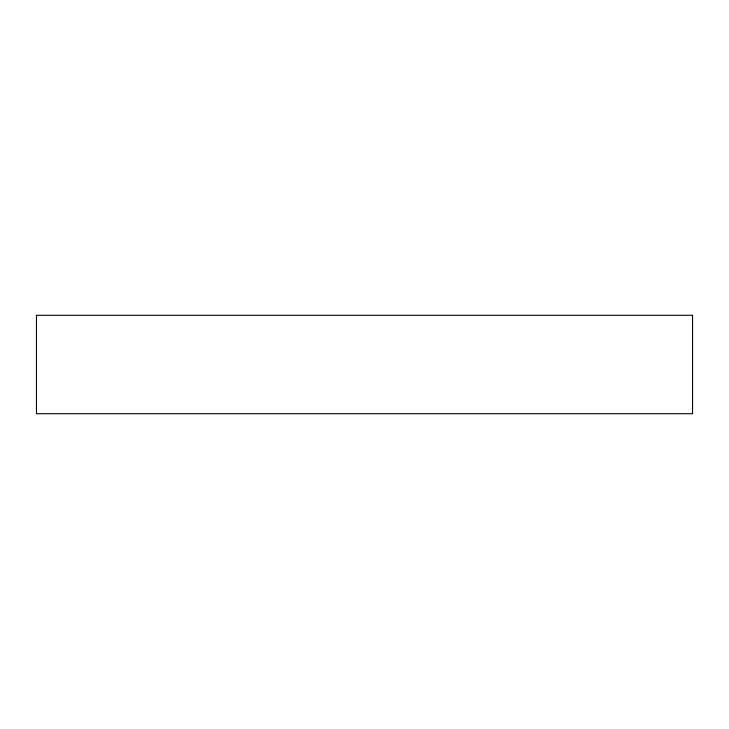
<?xml version="1.0" encoding="UTF-8"?>
<svg xmlns="http://www.w3.org/2000/svg" width="729" height="729" viewBox="0 0 729 729"><rect width="100%" height="100%" fill="white"/><g stroke="black" fill="none" stroke-linecap="round" stroke-linejoin="round"><path stroke-width="1.09" d="M692.55 315.293L36.45 315.293L36.45 413.707L692.55 413.707L692.55 315.293"/></g></svg>
